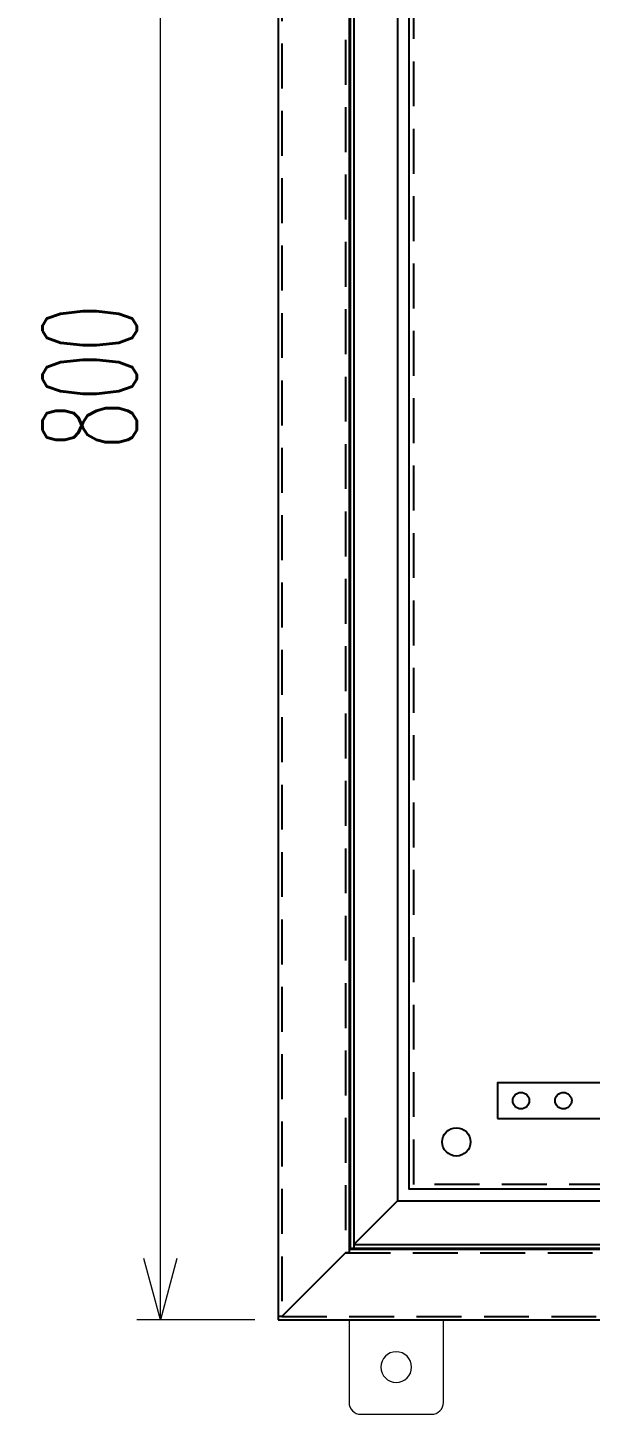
# Model space of a CAD drawing. Header units: millimetres. Extents: x 123558 to 149079, y -1073 to 14418.
# Drawn here: x 131012 to 131250, y 431 to 1019 of the extents above; entities that cross this region are included whole.
import ezdxf

# ---------------------------------------------------------------- set-up
doc = ezdxf.new("R2010")
doc.units = ezdxf.units.MM
doc.header["$LTSCALE"] = 3
doc.linetypes.add('HIDDEN', pattern=[9.525, 6.35, -3.175])
doc.layers.add('0 TĂNG CỨNG', color=7, linetype='Continuous', lineweight=15)
doc.layers.add('@.VISIBLE', color=7, linetype='Continuous')
doc.styles.add('Ann_w01', font='romans.shx', dxfattribs={"width": 0.6, "bigfont": 'chineset.shx'})
doc.dimstyles.new('Dim 01_SC20', dxfattribs={"dimscale": 20, "dimtxt": 2, "dimasz": 1.3, "dimexe": 0.5, "dimexo": 0.5, "dimgap": 0.5, "dimtad": 1, "dimdec": 1, "dimzin": 12, "dimdsep": 46, "dimtxsty": 'Ann_w01', "dimblk": 'OPEN30', "dimcen": 1.5, "dimclrd": 6, "dimclre": 6, "dimclrt": 3, "dimadec": 1, "dimazin": 3, "dimtm": 1e-09, "dimtfac": 1, "dimtdec": 1, "dimtix": 1, "dimtmove": 0, "dimatfit": 3, "dimldrblk": 'OPEN30', "dimfxl": 1, "dimtolj": 1, "dimlwd": 20, "dimlwe": 20, "dimarcsym": 0})

# ---------------------------------------------------------------- blocks, each defined once
blk = doc.blocks.new('tai treo')
at = {"layer": '0 TĂNG CỨNG'}
blk.add_lwpolyline([(20, -20), (-20, -20), (-20, 15, -0.414214), (-15, 20), (15, 20, -0.414214), (20, 15)], format="xyb", close=True, dxfattribs=at)
blk.add_circle((0, 0), 6.5, dxfattribs=at)
blk = doc.blocks.new('_Open30')
at = {"color": 0, "linetype": 'ByBlock', "lineweight": -2}
for p, q in [((-1, 0.268), (0, 0)), ((0, 0), (-1, -0.268)), ((0, 0), (-1, 0))]:
    blk.add_line(p, q, dxfattribs=at)
blk = doc.blocks.new('*D302')
at = {"layer": '@.VISIBLE', "color": 6, "lineweight": 20, "transparency": 16777216}
for p, q in [((131107.76, 1271.33), (131057.76, 1271.33)), ((131067.76, 497.33), (131067.76, 1245.33)), ((131107.76, 471.33), (131057.76, 471.33))]:
    blk.add_line(p, q, dxfattribs=at)
at = {"layer": 'Defpoints', "color": 0, "transparency": 16777216}
for p in [(131067.76, 1271.33), (131117.76, 1271.33), (131117.76, 471.33)]:
    blk.add_point(p, dxfattribs=at)
at = {"layer": '@.VISIBLE', "color": 6, "lineweight": 20, "transparency": 16777216, "xscale": 26, "yscale": 26, "zscale": 26}
for p, rotation in [((131067.76, 1271.33), 90), ((131067.76, 471.33), 270)]:
    blk.add_blockref('_Open30', p, dxfattribs=dict(at, rotation=rotation))
at = {"layer": '@.VISIBLE', "color": 3, "transparency": 16777216, "insert": (131037.76, 871.33), "char_height": 40, "attachment_point": 5, "rotation": 90, "style": 'Ann_w01'}
blk.add_mtext('\\A1;800', dxfattribs=at)

msp = doc.modelspace()

# ---------------------------------------------------------------- linework, layer by layer
msp.add_lwpolyline([(131210.66, 556.83), (131388.66, 556.83), (131388.66, 571.83), (131210.66, 571.83)], close=True)
at = {"color": 7}
for centre in [(131220.66, 564.33), (131238.66, 564.33)]:
    msp.add_circle(centre, 3.5, dxfattribs=at)
at = {"layer": '@.VISIBLE'}
for points in [[(131117.76, 471.33), (131717.76, 471.33), (131717.76, 1271.33), (131117.76, 1271.33)], [(131147.76, 501.33), (131687.76, 501.33), (131687.76, 1241.33), (131147.76, 1241.33)]]:
    msp.add_lwpolyline(points, close=True, dxfattribs=at)
at = {"layer": '@.VISIBLE', "linetype": 'HIDDEN'}
for points in [[(131119.26, 472.83), (131716.26, 472.83), (131716.26, 1269.83), (131119.26, 1269.83)], [(131146.26, 499.83), (131689.26, 499.83), (131689.26, 1242.83), (131146.26, 1242.83)]]:
    msp.add_lwpolyline(points, close=True, dxfattribs=at)
at = {"layer": '@.VISIBLE', "color": 6}
for points in [[(131148.26, 501.83), (131687.26, 501.83), (131687.26, 1240.83), (131148.26, 1240.83)], [(131149.76, 503.33), (131685.76, 503.33), (131685.76, 1239.33), (131149.76, 1239.33)], [(131168.26, 521.83), (131667.26, 521.83), (131667.26, 1220.83), (131168.26, 1220.83)]]:
    msp.add_lwpolyline(points, close=True, dxfattribs=at)
at = {"layer": '@.VISIBLE', "color": 151}
msp.add_lwpolyline([(131173.26, 1215.83), (131662.26, 1215.83), (131662.26, 526.83), (131173.26, 526.83)], close=True, dxfattribs=at)
at = {"layer": '@.VISIBLE', "color": 151, "linetype": 'HIDDEN'}
msp.add_lwpolyline([(131175.26, 1213.83), (131660.26, 1213.83), (131660.26, 528.83), (131175.26, 528.83)], close=True, dxfattribs=at)
at = {"layer": '@.VISIBLE', "color": 6}
msp.add_lwpolyline([(131168.26, 521.83), (131149.76, 503.33), (131149.76, 501.83)], dxfattribs=at)
at = {"layer": '@.VISIBLE'}
msp.add_lwpolyline([(131147.76, 501.33), (131147.76, 499.83), (131146.26, 499.83), (131119.26, 472.83), (131117.76, 472.83)], dxfattribs=at)
at = {"layer": '@.VISIBLE', "color": 151}
msp.add_circle((131193.26, 546.83), 6, dxfattribs=at)

# ---------------------------------------------------------------- block references
at = {"xscale": -1, "rotation": 180}
msp.add_blockref('tai treo', (131167.76, 451.33), dxfattribs=at)

# ---------------------------------------------------------------- dimensions: what is measured, and where the dimension line sits
at = {"layer": '@.VISIBLE'}
dim = msp.add_linear_dim(base=(131067.76, 1271.33), p1=(131117.76, 471.33), p2=(131117.76, 1271.33), angle=90, dimstyle='Dim 01_SC20', dxfattribs=at)
dim.commit()
dim.dimension.update_dxf_attribs({"geometry": '*D302', "text_midpoint": (131037.76, 871.33)})

doc.saveas('drawing.dxf')
